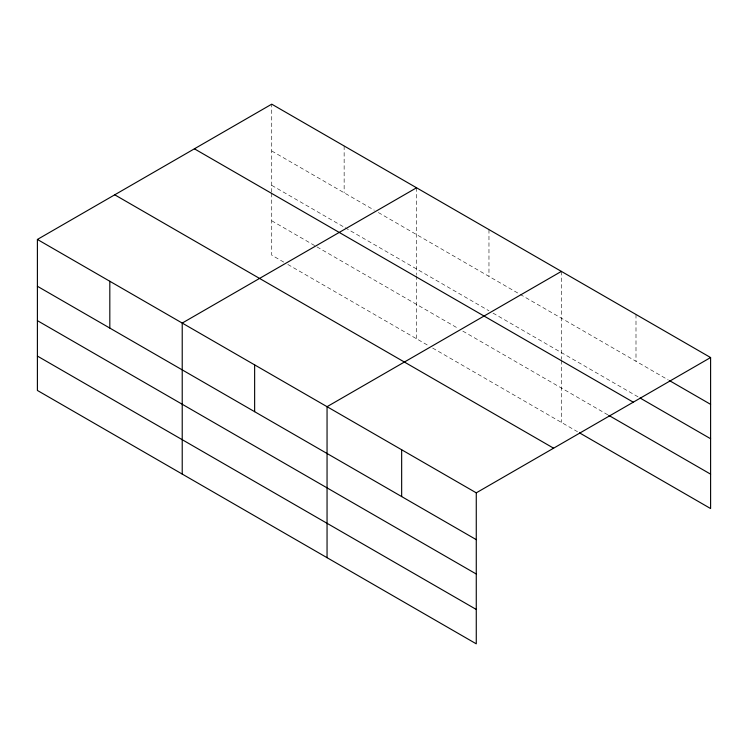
<?xml version="1.0" encoding="UTF-8"?>
<svg xmlns="http://www.w3.org/2000/svg" width="748" height="748" viewBox="0 0 748 748"><rect width="100%" height="100%" fill="white"/><g stroke="black" fill="none" stroke-linecap="round" stroke-linejoin="round"><path stroke-width="0.56" stroke-dasharray="3.74 2.81" d="M271.73 192.217L271.73 104.168M271.73 150.974L374.318 210.207M378.338 212.526L519.14 293.814M520.15 294.394L668.254 379.909M271.73 185.354L344.145 227.168M345.155 227.747L488.968 310.785M492.997 313.103L639.016 397.412M271.73 220.782L315.983 246.335M316.993 246.915L458.795 328.783M462.825 331.112L607.759 414.785M283.801 262.137L271.73 255.161L271.73 193.358M287.821 264.455L428.623 345.744M432.653 348.072L577.512 431.708M635.996 314.469L635.996 361.275M561.383 271.393L561.383 359.442M561.383 360.583L561.383 422.396M488.968 229.589L488.968 276.395M416.561 187.776L416.561 274.684M416.561 275.825L416.561 338.779M344.145 145.972L344.145 192.778"/><path stroke-width="1.12" d="M476.27 574.025L476.27 492.839L37.4 239.454L37.4 390.456L476.27 643.832L476.27 574.025L37.4 320.649M579.532 432.877L710.6 508.546L710.6 357.544L271.73 104.168L37.4 239.454M416.561 187.776L182.222 323.071L182.222 474.073M561.383 271.393L327.054 406.688L327.054 557.69M476.27 492.839L710.6 357.544M669.264 380.489L710.6 404.35M640.026 397.992L710.6 438.739M194.405 148.815L633.266 402.19M608.769 415.374L710.6 474.157M114.734 194.807L553.595 448.192M37.4 286.269L476.27 539.645M37.4 356.076L476.27 609.452M401.657 449.763L401.657 496.569M254.638 364.874L254.638 411.69M109.816 281.267L109.816 328.073"/></g></svg>
